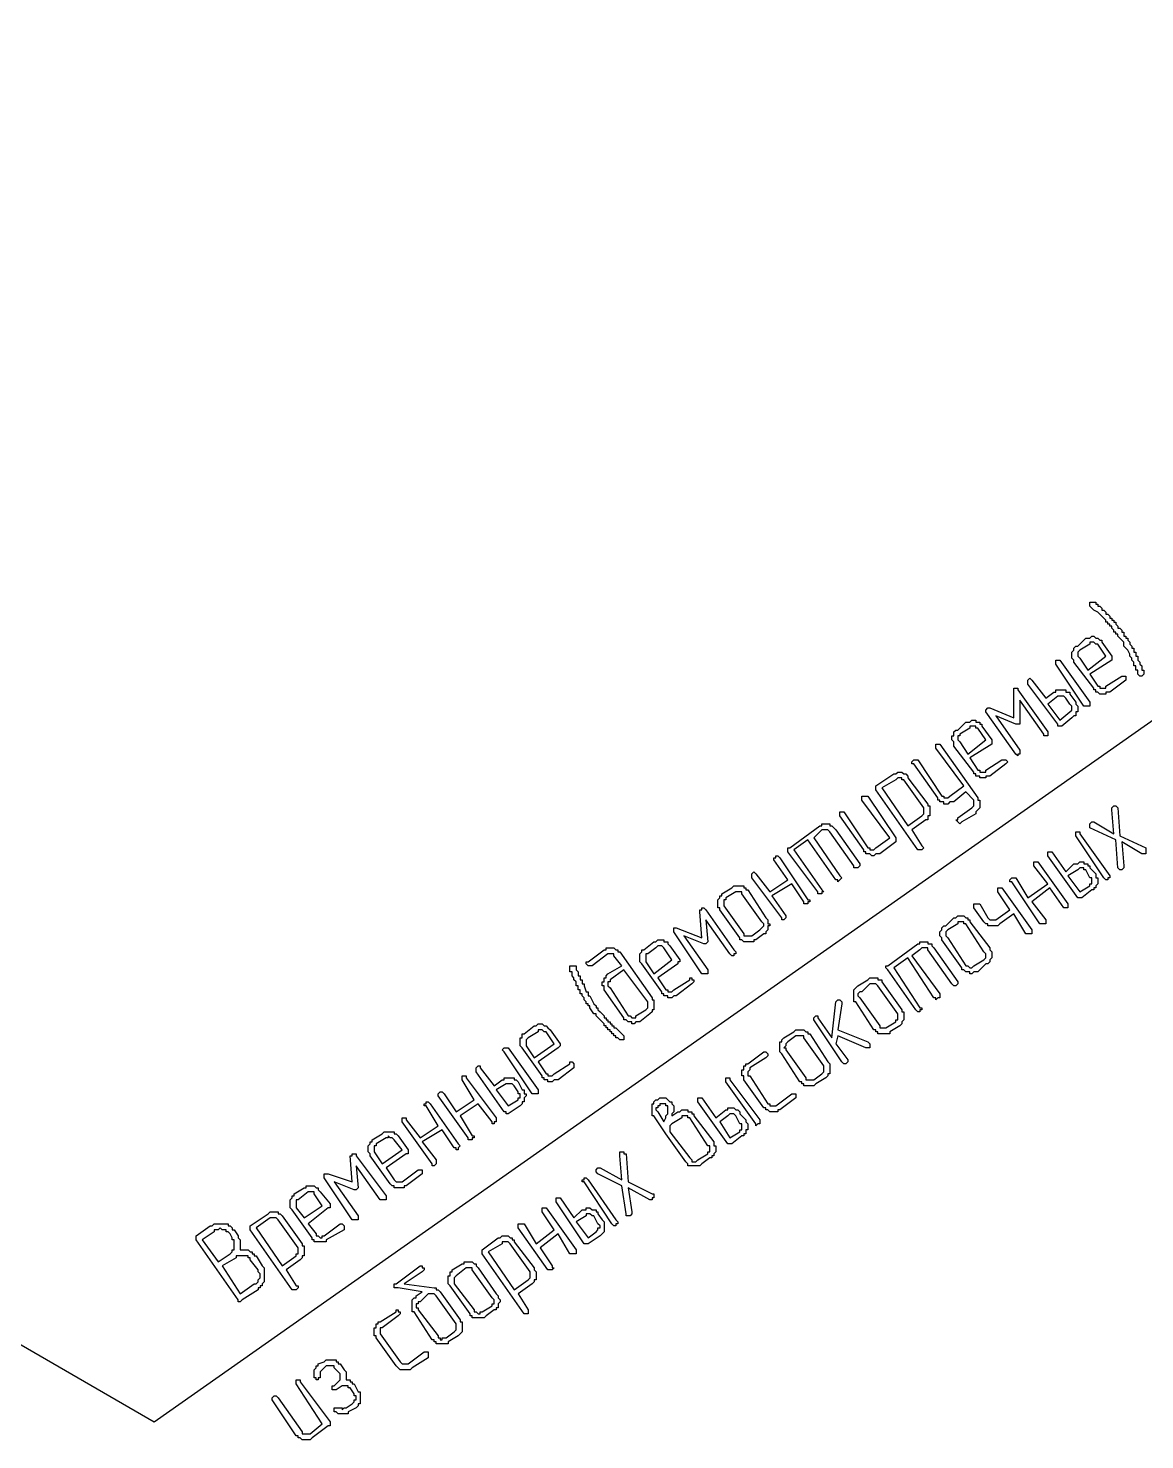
# Model space of a CAD drawing. Header units: millimetres. Extents: x 1 to 1188, y 1 to 840.
# Drawn here: x 1082.3 to 1117.77, y 560.01 to 604.84 of the extents above; entities that cross this region are included whole.
import ezdxf

# ---------------------------------------------------------------- set-up
doc = ezdxf.new("R2010")
doc.units = ezdxf.units.MM
doc.layers.add('GEOMETRY', color=7, linetype='Continuous')

msp = doc.modelspace()

# ---------------------------------------------------------------- linework, layer by layer
at = {"layer": 'GEOMETRY'}
msp.add_lwpolyline([(1074.554, 567.38), (1086.302, 560.585), (1149.294, 604.844)], dxfattribs=at)
for points in [[(1117.734, 584.397), (1117.734, 584.334), (1117.67, 584.27), (1117.607, 584.27), (1117.544, 584.334), (1117.544, 584.46), (1117.48, 584.46), (1117.48, 584.589), (1117.417, 584.589), (1117.417, 584.715), (1117.353, 584.779), (1117.353, 584.842), (1117.29, 584.906), (1117.29, 584.969), (1117.227, 585.096), (1117.163, 585.159), (1117.098, 585.223), (1117.098, 585.351), (1116.908, 585.541), (1116.908, 585.604), (1116.845, 585.604), (1116.845, 585.668), (1116.781, 585.668), (1116.781, 585.731), (1116.718, 585.794), (1116.718, 585.858), (1116.655, 585.858), (1116.655, 585.921), (1116.591, 585.921), (1116.591, 585.985), (1116.528, 585.985), (1116.528, 586.048), (1116.464, 586.113), (1116.338, 586.239), (1116.273, 586.303), (1116.146, 586.366), (1116.019, 586.493), (1116.019, 586.62), (1116.21, 586.62), (1116.21, 586.556), (1116.273, 586.556), (1116.273, 586.493), (1116.338, 586.493), (1116.401, 586.43), (1116.401, 586.366), (1116.464, 586.366), (1116.528, 586.303), (1116.528, 586.239), (1116.591, 586.239), (1116.655, 586.176), (1116.655, 586.113), (1116.718, 586.113), (1116.718, 586.048), (1116.781, 586.048), (1116.781, 585.985), (1116.845, 585.985), (1116.845, 585.921), (1116.908, 585.858), (1116.908, 585.794), (1116.972, 585.794), (1117.035, 585.731), (1117.035, 585.668), (1117.098, 585.668), (1117.098, 585.541), (1117.163, 585.541), (1117.163, 585.477), (1117.227, 585.477), (1117.227, 585.414), (1117.29, 585.351), (1117.29, 585.286), (1117.353, 585.223), (1117.353, 585.159), (1117.417, 585.159), (1117.417, 585.032), (1117.48, 585.032), (1117.48, 584.906), (1117.544, 584.906), (1117.544, 584.779), (1117.607, 584.715), (1117.607, 584.652), (1117.67, 584.589), (1117.67, 584.46), (1117.734, 584.46)], [(1116.019, 584.334), (1116.273, 583.953), (1116.338, 583.953), (1116.338, 583.89), (1116.528, 583.89), (1116.528, 583.953), (1117.035, 584.27), (1117.163, 584.27), (1117.163, 584.144), (1116.655, 583.763), (1116.528, 583.763), (1116.528, 583.698), (1116.338, 583.698), (1116.273, 583.763), (1116.21, 583.763), (1116.21, 583.827), (1116.146, 583.827), (1116.146, 583.89), (1115.511, 584.715), (1115.511, 584.779), (1115.448, 584.842), (1115.448, 585.032), (1115.511, 585.096), (1115.511, 585.159), (1115.576, 585.223), (1115.639, 585.223), (1115.893, 585.477), (1116.019, 585.477), (1116.083, 585.541), (1116.146, 585.541), (1116.21, 585.477), (1116.273, 585.477), (1116.338, 585.414), (1116.401, 585.414), (1116.401, 585.351), (1116.718, 584.906), (1116.718, 584.779)], [(1115.956, 584.46), (1116.528, 584.906), (1116.273, 585.286), (1116.21, 585.286), (1116.146, 585.351), (1116.019, 585.351), (1116.019, 585.286), (1115.702, 585.096), (1115.639, 585.032), (1115.639, 584.906), (1115.702, 584.842)], [(1116.019, 583.445), (1116.019, 583.318), (1115.829, 583.318), (1114.94, 584.652), (1114.94, 584.779), (1115.067, 584.779)], [(1114.622, 583.572), (1114.877, 583.763), (1114.94, 583.763), (1114.94, 583.827), (1115.257, 583.827), (1115.257, 583.763), (1115.384, 583.763), (1115.384, 583.698), (1115.576, 583.445), (1115.576, 583.381), (1115.639, 583.318), (1115.639, 583.128), (1115.576, 583.128), (1115.576, 583.001), (1115.511, 583.001), (1115.448, 582.938), (1115.131, 582.683), (1115.004, 582.683), (1115.004, 582.746), (1114.052, 584.017), (1114.052, 584.144), (1114.115, 584.207), (1114.178, 584.144)], [(1114.685, 582.493), (1114.685, 582.366), (1114.559, 582.366), (1114.559, 582.429), (1113.797, 583.508), (1113.797, 582.746), (1113.67, 582.746), (1113.035, 583.001), (1113.797, 581.921), (1113.797, 581.794), (1113.733, 581.794), (1113.733, 581.731), (1113.67, 581.794), (1112.718, 583.128), (1112.718, 583.191), (1112.781, 583.255), (1112.844, 583.255), (1113.606, 582.938), (1113.606, 583.89), (1113.733, 583.89), (1113.733, 583.827)], [(1114.685, 583.381), (1115.067, 582.873), (1115.384, 583.128), (1115.448, 583.191), (1115.448, 583.318), (1115.384, 583.381), (1115.257, 583.572), (1115.194, 583.635), (1115.004, 583.635)], [(1112.209, 581.667), (1112.464, 581.285), (1112.527, 581.285), (1112.527, 581.222), (1112.718, 581.222), (1112.718, 581.285), (1113.226, 581.604), (1113.353, 581.604), (1113.416, 581.54), (1113.353, 581.477), (1112.844, 581.095), (1112.718, 581.095), (1112.718, 581.032), (1112.527, 581.032), (1112.527, 581.095), (1112.401, 581.095), (1112.401, 581.159), (1112.336, 581.159), (1112.336, 581.222), (1111.702, 582.048), (1111.702, 582.176), (1111.639, 582.239), (1111.639, 582.366), (1111.702, 582.366), (1111.702, 582.493), (1111.765, 582.556), (1111.829, 582.556), (1112.082, 582.81), (1112.209, 582.81), (1112.273, 582.873), (1112.401, 582.873), (1112.401, 582.81), (1112.527, 582.81), (1112.527, 582.746), (1112.591, 582.746), (1112.591, 582.683), (1112.908, 582.239), (1112.908, 582.111)], [(1112.146, 581.794), (1112.718, 582.239), (1112.464, 582.619), (1112.401, 582.619), (1112.401, 582.683), (1112.209, 582.683), (1112.209, 582.619), (1111.892, 582.429), (1111.892, 582.366), (1111.829, 582.366), (1111.829, 582.239), (1111.892, 582.176)], [(1112.082, 580.588), (1111.702, 580.27), (1111.575, 580.27), (1111.51, 580.206), (1111.384, 580.206), (1111.384, 580.27), (1111.257, 580.27), (1111.257, 580.333), (1111.194, 580.333), (1111.194, 580.397), (1110.431, 581.477), (1110.368, 581.477), (1110.368, 581.54), (1110.431, 581.604), (1110.558, 581.604), (1111.32, 580.46), (1111.384, 580.46), (1111.384, 580.397), (1111.51, 580.397), (1111.575, 580.46), (1112.019, 580.778), (1111.13, 581.984), (1111.13, 582.111), (1111.257, 582.111), (1112.464, 580.397), (1112.464, 580.333), (1112.527, 580.333), (1112.527, 580.08), (1112.401, 579.953), (1112.401, 579.889), (1111.956, 579.635), (1111.892, 579.571), (1111.765, 579.698), (1111.829, 579.698), (1111.829, 579.763), (1112.273, 580.08), (1112.336, 580.143), (1112.336, 580.333)], [(1110.368, 579.381), (1110.685, 578.873), (1110.748, 578.809), (1110.685, 578.746), (1110.558, 578.746), (1109.226, 580.652), (1109.226, 580.778), (1109.796, 581.159), (1109.86, 581.159), (1109.923, 581.222), (1110.051, 581.222), (1110.114, 581.159), (1110.178, 581.159), (1110.241, 581.095), (1110.241, 581.032), (1110.877, 580.206), (1110.877, 580.143), (1110.94, 580.143), (1110.94, 579.826), (1110.877, 579.826), (1110.877, 579.698), (1110.813, 579.698)], [(1110.241, 579.508), (1110.685, 579.826), (1110.748, 579.889), (1110.748, 580.08), (1110.114, 580.969), (1110.051, 580.969), (1110.051, 581.032), (1109.923, 581.032), (1109.86, 580.969), (1109.416, 580.715)], [(1109.86, 579.127), (1109.86, 579.001), (1109.352, 578.619), (1109.226, 578.619), (1109.161, 578.556), (1109.098, 578.556), (1109.034, 578.619), (1108.907, 578.619), (1108.907, 578.682), (1108.844, 578.682), (1108.844, 578.746), (1108.082, 579.826), (1108.082, 579.953), (1108.209, 579.953), (1108.971, 578.809), (1109.034, 578.809), (1109.034, 578.746), (1109.161, 578.746), (1109.226, 578.809), (1109.669, 579.127), (1108.781, 580.333), (1108.781, 580.46), (1108.971, 580.46)], [(1116.972, 579.191), (1117.797, 578.809), (1117.797, 578.619), (1117.67, 578.619), (1117.035, 579.001), (1117.098, 578.239), (1117.098, 578.175), (1117.035, 578.11), (1116.972, 578.11), (1116.908, 578.175), (1116.845, 579.064), (1116.019, 579.444), (1116.019, 579.571), (1116.083, 579.635), (1116.146, 579.635), (1116.781, 579.254), (1116.718, 580.016), (1116.718, 580.08), (1116.781, 580.143), (1116.845, 580.143), (1116.908, 580.08)], [(1107.066, 579.064), (1106.621, 578.746), (1107.51, 577.477), (1107.573, 577.413), (1107.51, 577.413), (1107.51, 577.348), (1107.383, 577.348), (1107.383, 577.413), (1106.431, 578.682), (1106.431, 578.809), (1106.494, 578.809), (1107.447, 579.508), (1107.51, 579.508), (1107.51, 579.571), (1107.765, 579.571), (1107.765, 579.508), (1107.828, 579.508), (1107.955, 579.381), (1108.717, 578.302), (1108.717, 578.239), (1108.654, 578.175), (1108.527, 578.175), (1108.527, 578.239), (1107.765, 579.318), (1107.702, 579.381), (1107.51, 579.381), (1107.256, 579.127), (1108.082, 577.92), (1108.145, 577.857), (1108.019, 577.73), (1108.019, 577.794), (1107.955, 577.794)], [(1116.655, 577.92), (1116.655, 577.857), (1116.591, 577.857), (1116.591, 577.794), (1116.528, 577.794), (1116.464, 577.857), (1115.576, 579.191), (1115.576, 579.318), (1115.702, 579.318), (1115.702, 579.254)], [(1106.431, 577.794), (1105.986, 578.429), (1105.986, 578.492), (1106.051, 578.492), (1106.051, 578.556), (1106.114, 578.556), (1106.177, 578.492), (1107.066, 577.158), (1107.13, 577.158), (1107.13, 577.095), (1107.066, 577.095), (1107.066, 577.031), (1106.939, 577.031), (1106.939, 577.095), (1106.558, 577.667), (1105.923, 577.285), (1106.368, 576.651), (1106.368, 576.588), (1106.304, 576.523), (1106.241, 576.523), (1106.241, 576.588), (1105.289, 577.857), (1105.289, 577.984), (1105.352, 578.047), (1105.415, 577.984), (1105.859, 577.413)], [(1114.685, 577.667), (1114.242, 578.239), (1114.242, 578.365), (1114.369, 578.365), (1115.321, 577.031), (1115.321, 576.905), (1115.194, 576.905), (1114.75, 577.54), (1114.178, 577.095), (1114.622, 576.523), (1114.622, 576.396), (1114.432, 576.396), (1113.543, 577.73), (1113.48, 577.73), (1113.48, 577.794), (1113.543, 577.857), (1113.67, 577.857), (1114.052, 577.222)], [(1115.257, 578.047), (1115.511, 578.302), (1115.639, 578.302), (1115.702, 578.365), (1115.829, 578.365), (1115.829, 578.302), (1115.956, 578.302), (1115.956, 578.239), (1116.019, 578.239), (1116.019, 578.175), (1116.21, 577.984), (1116.21, 577.857), (1116.273, 577.857), (1116.273, 577.667), (1116.21, 577.603), (1116.21, 577.54), (1116.146, 577.54), (1116.146, 577.477), (1116.083, 577.477), (1115.766, 577.222), (1115.639, 577.222), (1114.685, 578.556), (1114.685, 578.682), (1114.814, 578.682)], [(1115.321, 577.92), (1115.702, 577.413), (1116.019, 577.603), (1116.019, 577.667), (1116.083, 577.667), (1116.083, 577.857), (1116.019, 577.857), (1115.893, 578.11), (1115.829, 578.11), (1115.829, 578.175), (1115.702, 578.175), (1115.639, 578.11)], [(1105.732, 576.588), (1105.796, 576.523), (1105.796, 576.396), (1105.859, 576.396), (1105.859, 576.333), (1105.796, 576.333), (1105.796, 576.206), (1105.732, 576.143), (1105.732, 576.079), (1105.669, 576.079), (1105.415, 575.889), (1105.352, 575.889), (1105.352, 575.826), (1105.034, 575.826), (1104.97, 575.889), (1104.907, 575.889), (1104.907, 575.952), (1104.272, 576.841), (1104.272, 576.905), (1104.208, 576.905), (1104.208, 577.158), (1104.272, 577.222), (1104.272, 577.285), (1104.335, 577.285), (1104.335, 577.348), (1104.653, 577.54), (1104.717, 577.603), (1105.034, 577.603), (1105.034, 577.54), (1105.097, 577.54), (1105.097, 577.477), (1105.16, 577.477)], [(1113.48, 576.841), (1113.098, 577.413), (1113.098, 577.54), (1113.226, 577.54), (1114.178, 576.206), (1114.178, 576.079), (1113.988, 576.079), (1113.606, 576.714), (1113.163, 576.396), (1113.098, 576.333), (1112.781, 576.333), (1112.781, 576.396), (1112.718, 576.396), (1112.654, 576.46), (1112.336, 576.905), (1112.336, 577.031), (1112.527, 577.031), (1112.781, 576.588), (1112.844, 576.523), (1113.035, 576.523)], [(1105.606, 576.46), (1104.97, 577.348), (1104.97, 577.413), (1104.78, 577.413), (1104.463, 577.222), (1104.463, 577.158), (1104.398, 577.158), (1104.398, 576.968), (1105.034, 576.079), (1105.034, 576.016), (1105.289, 576.016), (1105.542, 576.206), (1105.669, 576.333), (1105.669, 576.396)], [(1104.717, 575.571), (1104.78, 575.507), (1104.78, 575.444), (1104.717, 575.444), (1104.717, 575.381), (1104.653, 575.381), (1104.59, 575.444), (1103.828, 576.523), (1103.891, 575.826), (1103.828, 575.761), (1103.764, 575.761), (1103.129, 576.016), (1103.891, 574.935), (1103.891, 574.809), (1103.701, 574.809), (1102.811, 576.143), (1102.811, 576.269), (1102.876, 576.269), (1103.701, 575.952), (1103.638, 576.778), (1103.638, 576.841), (1103.701, 576.841), (1103.701, 576.905), (1103.764, 576.905), (1103.828, 576.841)], [(1112.844, 575.634), (1112.844, 575.571), (1112.908, 575.507), (1112.908, 575.317), (1112.844, 575.254), (1112.844, 575.19), (1112.781, 575.127), (1112.718, 575.127), (1112.464, 574.872), (1112.336, 574.872), (1112.273, 574.809), (1112.209, 574.809), (1112.209, 574.872), (1112.082, 574.872), (1112.019, 574.935), (1111.956, 574.935), (1111.956, 575), (1111.32, 575.889), (1111.32, 575.952), (1111.257, 576.016), (1111.257, 576.143), (1111.32, 576.206), (1111.32, 576.269), (1111.384, 576.333), (1111.447, 576.333), (1111.702, 576.588), (1111.765, 576.588), (1111.829, 576.651), (1112.019, 576.651), (1112.082, 576.588), (1112.146, 576.588), (1112.146, 576.523), (1112.209, 576.523), (1112.209, 576.46)], [(1112.654, 575.507), (1112.082, 576.396), (1112.019, 576.396), (1112.019, 576.46), (1111.829, 576.46), (1111.829, 576.396), (1111.51, 576.206), (1111.447, 576.143), (1111.447, 576.016), (1111.51, 575.952), (1112.082, 575.064), (1112.146, 575.064), (1112.209, 575), (1112.273, 575), (1112.336, 575.064), (1112.654, 575.254), (1112.718, 575.317), (1112.718, 575.444)], [(1101.16, 575.064), (1100.906, 575.381), (1100.906, 575.444), (1100.716, 575.444), (1100.208, 575.064), (1100.081, 575.064), (1100.018, 575.127), (1100.018, 575.19), (1100.081, 575.19), (1100.589, 575.571), (1100.653, 575.571), (1100.653, 575.634), (1100.906, 575.634), (1100.97, 575.571), (1101.033, 575.571), (1101.033, 575.507), (1101.097, 575.507), (1102.114, 574.047), (1102.114, 573.983), (1102.177, 573.983), (1102.177, 573.666), (1102.114, 573.666), (1102.114, 573.603), (1102.05, 573.539), (1101.732, 573.285), (1101.605, 573.285), (1101.542, 573.221), (1101.478, 573.221), (1101.478, 573.285), (1101.352, 573.285), (1101.288, 573.348), (1101.223, 573.348), (1101.223, 573.413), (1100.589, 574.302), (1100.589, 574.428), (1100.526, 574.428), (1100.526, 574.555), (1100.589, 574.555), (1100.589, 574.682), (1100.653, 574.682), (1100.653, 574.745), (1100.716, 574.809)], [(1102.304, 574.682), (1102.557, 574.302), (1102.621, 574.302), (1102.621, 574.238), (1102.748, 574.238), (1102.811, 574.302), (1103.319, 574.619), (1103.319, 574.682), (1103.383, 574.682), (1103.383, 574.619), (1103.446, 574.619), (1103.446, 574.555), (1103.383, 574.492), (1102.876, 574.11), (1102.811, 574.11), (1102.748, 574.047), (1102.621, 574.047), (1102.621, 574.11), (1102.494, 574.11), (1102.494, 574.173), (1102.431, 574.173), (1102.431, 574.238), (1101.795, 575.127), (1101.732, 575.19), (1101.732, 575.444), (1101.795, 575.507), (1101.795, 575.571), (1101.859, 575.571), (1102.177, 575.826), (1102.24, 575.826), (1102.304, 575.889), (1102.494, 575.889), (1102.494, 575.826), (1102.621, 575.826), (1102.621, 575.761), (1102.684, 575.698), (1103.002, 575.254), (1103.002, 575.19), (1102.939, 575.19), (1102.939, 575.127)], [(1102.177, 574.809), (1102.748, 575.254), (1102.494, 575.634), (1102.431, 575.698), (1102.304, 575.698), (1102.24, 575.634), (1101.985, 575.444), (1101.922, 575.444), (1101.922, 575.19)], [(1110.241, 575.317), (1109.796, 575), (1110.622, 573.73), (1110.685, 573.73), (1110.685, 573.666), (1110.622, 573.666), (1110.622, 573.603), (1110.558, 573.603), (1110.495, 573.666), (1109.606, 574.935), (1109.543, 575), (1109.543, 575.064), (1109.606, 575.064), (1110.558, 575.761), (1110.622, 575.761), (1110.622, 575.826), (1110.877, 575.826), (1110.877, 575.761), (1111.003, 575.761), (1111.003, 575.698), (1111.067, 575.634), (1111.829, 574.555), (1111.829, 574.492), (1111.765, 574.428), (1111.702, 574.428), (1111.639, 574.492), (1110.877, 575.571), (1110.877, 575.634), (1110.685, 575.634), (1110.622, 575.571), (1110.368, 575.381), (1111.257, 574.173), (1111.257, 574.047), (1111.194, 574.047), (1111.13, 573.983), (1111.13, 574.047), (1111.067, 574.047)], [(1101.223, 572.841), (1101.223, 572.714), (1101.097, 572.714), (1101.033, 572.777), (1100.97, 572.777), (1100.97, 572.841), (1100.906, 572.841), (1100.906, 572.904), (1100.843, 572.904), (1100.843, 572.968), (1100.78, 572.968), (1100.78, 573.031), (1100.716, 573.031), (1100.716, 573.094), (1100.653, 573.094), (1100.653, 573.158), (1100.589, 573.158), (1100.589, 573.221), (1100.335, 573.476), (1100.335, 573.539), (1100.271, 573.539), (1100.144, 573.73), (1100.144, 573.793), (1100.081, 573.793), (1100.081, 573.856), (1100.018, 573.856), (1100.018, 573.92), (1099.954, 573.983), (1099.954, 574.047), (1099.891, 574.11), (1099.891, 574.173), (1099.827, 574.173), (1099.827, 574.302), (1099.764, 574.302), (1099.764, 574.428), (1099.701, 574.428), (1099.701, 574.555), (1099.636, 574.619), (1099.636, 574.682), (1099.573, 574.745), (1099.573, 574.872), (1099.509, 574.872), (1099.509, 575.064), (1099.701, 575.064), (1099.701, 574.935), (1099.764, 574.872), (1099.764, 574.745), (1099.827, 574.745), (1099.827, 574.619), (1099.891, 574.619), (1099.891, 574.492), (1099.954, 574.492), (1099.954, 574.428), (1100.018, 574.238), (1100.081, 574.238), (1100.081, 574.11), (1100.144, 574.11), (1100.271, 573.856), (1100.335, 573.793), (1100.335, 573.73), (1100.398, 573.73), (1100.398, 573.666), (1100.463, 573.603), (1100.589, 573.476), (1100.589, 573.413), (1100.653, 573.413), (1100.653, 573.348), (1100.716, 573.348), (1100.716, 573.285), (1100.78, 573.285), (1100.78, 573.221), (1100.843, 573.221), (1100.843, 573.158), (1100.906, 573.158), (1100.906, 573.094), (1100.97, 573.094)], [(1101.223, 574.935), (1100.78, 574.619), (1100.78, 574.555), (1100.716, 574.555), (1100.716, 574.428), (1100.78, 574.365), (1101.352, 573.476), (1101.415, 573.476), (1101.478, 573.413), (1101.605, 573.413), (1101.605, 573.476), (1101.922, 573.666), (1101.985, 573.73), (1101.985, 573.92)], [(1110.051, 573.666), (1110.051, 573.603), (1110.114, 573.603), (1110.114, 573.348), (1110.051, 573.285), (1110.051, 573.221), (1109.988, 573.158), (1109.669, 572.968), (1109.669, 572.904), (1109.289, 572.904), (1109.289, 572.968), (1109.226, 572.968), (1109.226, 573.031), (1109.161, 573.031), (1108.59, 573.92), (1108.527, 573.92), (1108.527, 574.302), (1108.654, 574.428), (1108.971, 574.619), (1109.034, 574.682), (1109.289, 574.682), (1109.289, 574.619), (1109.416, 574.619), (1109.416, 574.555)], [(1109.923, 573.539), (1109.289, 574.428), (1109.226, 574.492), (1109.034, 574.492), (1108.781, 574.238), (1108.717, 574.238), (1108.654, 574.173), (1108.654, 574.11), (1108.717, 574.047), (1109.352, 573.158), (1109.352, 573.094), (1109.543, 573.094), (1109.86, 573.285), (1109.86, 573.348), (1109.923, 573.348)], [(1108.019, 573.031), (1108.971, 572.651), (1109.034, 572.586), (1109.034, 572.459), (1108.907, 572.459), (1108.019, 572.841), (1107.955, 572.586), (1108.335, 572.079), (1108.335, 572.015), (1108.272, 571.952), (1108.209, 571.952), (1108.145, 572.015), (1107.256, 573.348), (1107.256, 573.413), (1107.32, 573.476), (1107.383, 573.476), (1107.383, 573.413), (1107.828, 572.777), (1107.955, 573.92), (1108.019, 573.983), (1108.082, 573.983), (1108.145, 573.92), (1108.145, 573.856)], [(1098.494, 572.015), (1098.747, 571.634), (1098.81, 571.634), (1098.81, 571.57), (1098.939, 571.57), (1099.002, 571.634), (1099.509, 571.952), (1099.509, 572.015), (1099.573, 572.015), (1099.636, 571.952), (1099.636, 571.825), (1099.129, 571.444), (1099.002, 571.444), (1098.939, 571.38), (1098.81, 571.38), (1098.81, 571.444), (1098.684, 571.444), (1098.684, 571.507), (1098.62, 571.507), (1098.62, 571.57), (1097.985, 572.459), (1097.922, 572.523), (1097.922, 572.777), (1097.985, 572.777), (1097.985, 572.904), (1098.048, 572.904), (1098.367, 573.158), (1098.43, 573.158), (1098.494, 573.221), (1098.62, 573.221), (1098.684, 573.158), (1098.747, 573.158), (1098.81, 573.094), (1098.875, 573.031), (1099.192, 572.586), (1099.192, 572.523), (1099.129, 572.459)], [(1098.367, 572.142), (1099.002, 572.586), (1098.747, 572.968), (1098.684, 572.968), (1098.62, 573.031), (1098.494, 573.031), (1098.494, 572.968), (1098.177, 572.777), (1098.113, 572.714), (1098.113, 572.523)], [(1107.702, 572.015), (1107.765, 571.952), (1107.765, 571.634), (1107.702, 571.634), (1107.702, 571.57), (1107.638, 571.507), (1107.32, 571.317), (1107.256, 571.253), (1106.939, 571.253), (1106.939, 571.317), (1106.876, 571.317), (1106.876, 571.38), (1106.813, 571.38), (1106.241, 572.269), (1106.177, 572.332), (1106.177, 572.651), (1106.241, 572.651), (1106.241, 572.714), (1106.304, 572.777), (1106.621, 572.968), (1106.685, 573.031), (1106.939, 573.031), (1107.003, 572.968), (1107.066, 572.968), (1107.066, 572.904), (1107.13, 572.904)], [(1107.573, 571.889), (1106.939, 572.777), (1106.939, 572.841), (1106.685, 572.841), (1106.431, 572.651), (1106.368, 572.586), (1106.368, 572.523), (1106.304, 572.459), (1106.368, 572.459), (1106.368, 572.396), (1107.003, 571.507), (1107.003, 571.444), (1107.256, 571.444), (1107.51, 571.634), (1107.573, 571.697)], [(1098.494, 571.127), (1098.494, 570.998), (1098.303, 570.998), (1097.414, 572.332), (1097.351, 572.396), (1097.414, 572.459), (1097.541, 572.459)], [(1106.685, 570.872), (1106.177, 570.491), (1106.114, 570.491), (1106.114, 570.428), (1105.859, 570.428), (1105.796, 570.491), (1105.732, 570.491), (1105.732, 570.555), (1105.669, 570.555), (1105.034, 571.444), (1105.034, 571.57), (1104.97, 571.57), (1104.97, 571.76), (1105.034, 571.76), (1105.034, 571.889), (1105.097, 571.889), (1105.097, 571.952), (1105.16, 571.952), (1105.669, 572.332), (1105.732, 572.332), (1105.796, 572.269), (1105.796, 572.206), (1105.732, 572.142), (1105.225, 571.825), (1105.225, 571.76), (1105.16, 571.697), (1105.16, 571.57), (1105.225, 571.57), (1105.796, 570.681), (1105.859, 570.681), (1105.859, 570.618), (1106.051, 570.618), (1106.558, 570.998), (1106.685, 570.998)], [(1097.096, 571.253), (1097.351, 571.444), (1097.414, 571.444), (1097.414, 571.507), (1097.731, 571.507), (1097.731, 571.444), (1097.795, 571.444), (1097.858, 571.38), (1097.985, 571.127), (1098.048, 571.127), (1098.048, 570.998), (1098.113, 570.998), (1098.113, 570.935), (1098.048, 570.872), (1098.048, 570.745), (1097.985, 570.745), (1097.985, 570.681), (1097.922, 570.618), (1097.541, 570.364), (1097.478, 570.364), (1097.478, 570.428), (1097.414, 570.428), (1096.526, 571.697), (1096.526, 571.825), (1096.589, 571.889), (1096.652, 571.889), (1096.652, 571.825)], [(1096.461, 570.808), (1096.081, 571.444), (1096.081, 571.57), (1096.207, 571.57), (1096.207, 571.507), (1097.16, 570.238), (1097.16, 570.11), (1097.096, 570.11), (1097.096, 570.046), (1097.033, 570.046), (1097.033, 570.11), (1096.589, 570.681), (1096.017, 570.301), (1096.398, 569.666), (1096.461, 569.666), (1096.461, 569.602), (1096.398, 569.602), (1096.398, 569.539), (1096.271, 569.539), (1096.271, 569.602), (1095.319, 570.935), (1095.319, 570.998), (1095.382, 571.063), (1095.445, 571.063), (1095.509, 570.998), (1095.89, 570.428)], [(1097.16, 571.127), (1097.541, 570.618), (1097.858, 570.808), (1097.858, 570.872), (1097.922, 570.872), (1097.922, 570.998), (1097.858, 570.998), (1097.858, 571.063), (1097.731, 571.253), (1097.668, 571.317), (1097.478, 571.317)], [(1105.542, 570.173), (1105.542, 570.046), (1105.479, 570.046), (1105.415, 569.983), (1105.415, 570.046), (1104.463, 571.38), (1104.463, 571.507), (1104.59, 571.507), (1104.59, 571.444)], [(1095.319, 569.983), (1094.938, 570.618), (1094.873, 570.618), (1094.873, 570.681), (1094.938, 570.681), (1094.938, 570.745), (1095.002, 570.745), (1095.065, 570.681), (1095.954, 569.411), (1096.017, 569.348), (1095.954, 569.284), (1095.954, 569.221), (1095.89, 569.221), (1095.89, 569.284), (1095.827, 569.284), (1095.445, 569.856), (1094.81, 569.476), (1095.255, 568.904), (1095.255, 568.777), (1095.192, 568.714), (1095.128, 568.714), (1095.128, 568.777), (1094.176, 570.11), (1094.176, 570.238), (1094.303, 570.238), (1094.303, 570.173), (1094.747, 569.602)], [(1102.748, 570.301), (1102.939, 570.428), (1103.002, 570.428), (1103.066, 570.491), (1103.256, 570.491), (1103.256, 570.428), (1103.383, 570.428), (1103.383, 570.364), (1103.446, 570.364), (1103.446, 570.301), (1104.081, 569.476), (1104.081, 569.348), (1104.145, 569.348), (1104.145, 569.157), (1104.081, 569.094), (1104.081, 569.031), (1104.018, 569.031), (1104.018, 568.967), (1103.955, 568.967), (1103.701, 568.777), (1103.638, 568.714), (1103.256, 568.714), (1103.256, 568.777), (1103.193, 568.84), (1102.557, 569.729), (1102.177, 570.301), (1102.114, 570.301), (1102.114, 570.681), (1102.177, 570.681), (1102.177, 570.745), (1102.24, 570.808), (1102.304, 570.808), (1102.367, 570.872), (1102.557, 570.872), (1102.684, 570.745), (1102.748, 570.745), (1102.748, 570.681), (1102.811, 570.618), (1102.811, 570.428), (1102.748, 570.364)], [(1104.145, 570.238), (1104.463, 570.491), (1104.527, 570.491), (1104.527, 570.555), (1104.717, 570.555), (1104.78, 570.491), (1104.844, 570.491), (1104.907, 570.428), (1104.907, 570.364), (1105.097, 570.173), (1105.097, 570.11), (1105.16, 570.046), (1105.16, 569.856), (1105.097, 569.856), (1105.097, 569.729), (1105.034, 569.729), (1105.034, 569.666), (1104.97, 569.666), (1104.653, 569.411), (1104.527, 569.411), (1103.573, 570.745), (1103.573, 570.872), (1103.701, 570.872)], [(1102.494, 570.11), (1102.557, 570.238), (1102.557, 570.301), (1102.621, 570.364), (1102.621, 570.618), (1102.557, 570.618), (1102.557, 570.681), (1102.367, 570.681), (1102.367, 570.618), (1102.304, 570.618), (1102.304, 570.555), (1102.24, 570.555), (1102.24, 570.491), (1102.304, 570.428)], [(1103.891, 569.348), (1103.319, 570.238), (1103.256, 570.238), (1103.256, 570.301), (1103.066, 570.301), (1103.066, 570.238), (1102.748, 570.046), (1102.684, 569.983), (1102.684, 569.793), (1103.319, 568.967), (1103.383, 568.904), (1103.383, 568.84), (1103.51, 568.84), (1103.573, 568.904), (1103.891, 569.094), (1103.891, 569.157), (1103.955, 569.157), (1103.955, 569.348)], [(1104.272, 570.11), (1104.59, 569.602), (1104.907, 569.793), (1104.907, 569.856), (1104.97, 569.856), (1104.97, 570.046), (1104.907, 570.046), (1104.78, 570.301), (1104.717, 570.364), (1104.59, 570.364), (1104.527, 570.301)], [(1093.668, 568.65), (1093.921, 568.269), (1093.985, 568.205), (1094.176, 568.205), (1094.683, 568.585), (1094.81, 568.585), (1094.81, 568.459), (1094.303, 568.078), (1094.239, 568.078), (1094.239, 568.015), (1093.921, 568.015), (1093.921, 568.078), (1093.858, 568.078), (1093.794, 568.142), (1093.159, 569.031), (1093.159, 569.094), (1093.096, 569.157), (1093.096, 569.348), (1093.159, 569.411), (1093.159, 569.476), (1093.223, 569.476), (1093.223, 569.539), (1093.541, 569.729), (1093.604, 569.793), (1093.921, 569.793), (1093.921, 569.729), (1093.985, 569.729), (1094.048, 569.666), (1094.366, 569.221), (1094.366, 569.094), (1094.303, 569.094)], [(1093.541, 568.777), (1094.176, 569.221), (1093.921, 569.539), (1093.858, 569.602), (1093.794, 569.602), (1093.731, 569.666), (1093.731, 569.602), (1093.668, 569.602), (1093.351, 569.411), (1093.351, 569.348), (1093.286, 569.348), (1093.286, 569.157)], [(1093.668, 567.76), (1093.668, 567.633), (1093.477, 567.633), (1092.715, 568.714), (1092.779, 568.015), (1092.715, 567.952), (1092.652, 567.952), (1092.017, 568.205), (1092.779, 567.126), (1092.779, 566.998), (1092.589, 566.998), (1091.698, 568.332), (1091.698, 568.459), (1091.827, 568.459), (1092.589, 568.205), (1092.525, 569.031), (1092.589, 569.031), (1092.589, 569.094), (1092.715, 569.094), (1092.715, 569.031)], [(1101.352, 568.205), (1102.114, 567.823), (1102.177, 567.823), (1102.177, 567.697), (1102.114, 567.697), (1102.114, 567.633), (1102.05, 567.633), (1101.352, 568.015), (1101.478, 567.253), (1101.478, 567.189), (1101.415, 567.126), (1101.288, 567.126), (1101.288, 567.189), (1101.16, 568.078), (1100.398, 568.459), (1100.335, 568.522), (1100.335, 568.585), (1100.398, 568.65), (1100.463, 568.65), (1101.16, 568.269), (1101.097, 569.031), (1101.097, 569.157), (1101.223, 569.157), (1101.223, 569.094), (1101.288, 569.094)], [(1091.191, 566.871), (1091.445, 566.554), (1091.445, 566.491), (1091.508, 566.491), (1091.572, 566.427), (1091.635, 566.427), (1091.635, 566.491), (1091.698, 566.491), (1092.207, 566.871), (1092.27, 566.871), (1092.334, 566.808), (1092.334, 566.681), (1091.763, 566.364), (1091.763, 566.301), (1091.381, 566.301), (1091.381, 566.364), (1091.318, 566.364), (1091.318, 566.427), (1090.683, 567.316), (1090.619, 567.38), (1090.619, 567.633), (1090.683, 567.697), (1090.683, 567.76), (1090.746, 567.76), (1090.746, 567.823), (1091.064, 568.015), (1091.128, 568.015), (1091.128, 568.078), (1091.381, 568.078), (1091.445, 568.015), (1091.508, 568.015), (1091.508, 567.952), (1091.572, 567.888), (1091.89, 567.506), (1091.89, 567.38), (1091.827, 567.38)], [(1100.97, 566.998), (1101.033, 566.935), (1101.033, 566.871), (1100.97, 566.871), (1100.97, 566.808), (1100.906, 566.808), (1100.843, 566.871), (1099.954, 568.205), (1099.891, 568.205), (1099.891, 568.269), (1099.954, 568.269), (1099.954, 568.332), (1100.018, 568.332), (1100.081, 568.269)], [(1091.064, 567.063), (1091.635, 567.443), (1091.381, 567.823), (1091.381, 567.888), (1091.191, 567.888), (1090.873, 567.633), (1090.81, 567.633), (1090.81, 567.38)], [(1099.636, 567.063), (1099.891, 567.316), (1100.018, 567.316), (1100.018, 567.38), (1100.144, 567.38), (1100.208, 567.316), (1100.335, 567.316), (1100.335, 567.253), (1100.398, 567.253), (1100.398, 567.189), (1100.526, 566.998), (1100.589, 566.935), (1100.589, 566.618), (1100.463, 566.491), (1100.081, 566.236), (1099.954, 566.236), (1099.065, 567.57), (1099.065, 567.697), (1099.192, 567.697)], [(1090.493, 565.41), (1090.81, 564.903), (1090.873, 564.903), (1090.873, 564.84), (1090.81, 564.777), (1090.683, 564.777), (1089.35, 566.681), (1089.35, 566.808), (1089.921, 567.189), (1089.984, 567.253), (1090.239, 567.253), (1090.239, 567.189), (1090.302, 567.189), (1090.366, 567.126), (1091.001, 566.236), (1091.001, 566.173), (1091.064, 566.173), (1091.064, 565.856), (1091.001, 565.856), (1091.001, 565.792), (1090.938, 565.729)], [(1099.002, 566.681), (1098.62, 567.253), (1098.62, 567.38), (1098.747, 567.38), (1099.701, 566.046), (1099.701, 565.919), (1099.509, 565.919), (1099.129, 566.554), (1098.557, 566.109), (1098.939, 565.539), (1098.939, 565.475), (1099.002, 565.475), (1098.939, 565.41), (1098.81, 565.41), (1097.858, 566.744), (1097.858, 566.871), (1098.048, 566.871), (1098.43, 566.236)], [(1099.701, 566.935), (1100.081, 566.427), (1100.335, 566.618), (1100.398, 566.681), (1100.398, 566.744), (1100.463, 566.744), (1100.463, 566.808), (1100.398, 566.871), (1100.271, 567.126), (1100.208, 567.126), (1100.144, 567.189), (1100.018, 567.189), (1100.018, 567.126)], [(1089.095, 564.458), (1089.032, 564.395), (1088.969, 564.395), (1088.969, 564.458), (1087.635, 566.364), (1087.635, 566.491), (1088.08, 566.808), (1088.143, 566.808), (1088.206, 566.871), (1088.652, 566.871), (1088.652, 566.808), (1088.715, 566.808), (1088.778, 566.744), (1088.778, 566.681), (1088.842, 566.681), (1088.969, 566.491), (1088.969, 566.427), (1089.032, 566.364), (1089.032, 566.046), (1089.285, 566.046), (1089.35, 565.982), (1089.414, 565.982), (1089.414, 565.919), (1089.477, 565.919), (1089.477, 565.856), (1089.54, 565.856), (1089.731, 565.539), (1089.794, 565.475), (1089.794, 565.03), (1089.731, 564.967), (1089.731, 564.903), (1089.667, 564.903), (1089.667, 564.84), (1089.604, 564.84), (1089.604, 564.777)], [(1088.333, 565.665), (1088.715, 565.919), (1088.778, 565.982), (1088.778, 566.046), (1088.842, 566.046), (1088.842, 566.364), (1088.778, 566.364), (1088.778, 566.427), (1088.715, 566.554), (1088.652, 566.618), (1088.588, 566.618), (1088.588, 566.681), (1088.46, 566.681), (1088.397, 566.744), (1088.333, 566.681), (1088.206, 566.681), (1088.206, 566.618), (1087.826, 566.364)], [(1090.366, 565.539), (1090.81, 565.856), (1090.81, 565.919), (1090.873, 565.919), (1090.873, 566.109), (1090.239, 566.998), (1090.176, 567.063), (1089.984, 567.063), (1089.54, 566.744)], [(1097.858, 564.648), (1098.177, 564.141), (1098.177, 564.014), (1098.048, 564.014), (1096.716, 565.919), (1096.716, 566.046), (1097.223, 566.427), (1097.288, 566.427), (1097.351, 566.491), (1097.541, 566.491), (1097.605, 566.427), (1097.668, 566.427), (1097.668, 566.364), (1097.731, 566.364), (1097.731, 566.301), (1098.367, 565.475), (1098.367, 565.41), (1098.43, 565.347), (1098.43, 565.094), (1098.367, 565.094), (1098.367, 565.03), (1098.303, 564.967)], [(1097.731, 564.777), (1098.177, 565.094), (1098.24, 565.157), (1098.24, 565.347), (1097.605, 566.236), (1097.541, 566.301), (1097.351, 566.301), (1097.351, 566.236), (1096.906, 565.982)], [(1089.032, 564.648), (1089.477, 564.967), (1089.54, 564.967), (1089.604, 565.03), (1089.604, 565.094), (1089.667, 565.157), (1089.667, 565.284), (1089.604, 565.347), (1089.604, 565.41), (1089.35, 565.729), (1089.35, 565.792), (1089.285, 565.792), (1089.285, 565.856), (1088.905, 565.856), (1088.905, 565.792), (1088.46, 565.539)], [(1095.192, 564.84), (1095.255, 564.84), (1095.255, 564.777), (1095.319, 564.777), (1095.382, 564.713), (1096.017, 563.823), (1096.017, 563.76), (1096.081, 563.76), (1096.081, 563.443), (1095.954, 563.316), (1095.635, 563.126), (1095.635, 563.061), (1095.255, 563.061), (1095.255, 563.126), (1095.192, 563.126), (1095.192, 563.189), (1095.128, 563.189), (1094.556, 564.078), (1094.493, 564.078), (1094.493, 564.458), (1094.556, 564.522), (1094.62, 564.522), (1094.62, 564.585), (1094.81, 564.713), (1094.048, 564.84), (1093.921, 564.84), (1093.921, 564.967), (1093.985, 564.967), (1094.747, 565.539), (1094.81, 565.539), (1094.81, 565.475), (1094.873, 565.475), (1094.873, 565.41), (1094.81, 565.347), (1094.239, 564.967)], [(1097.16, 564.648), (1097.223, 564.585), (1097.223, 564.522), (1097.288, 564.458), (1097.288, 564.395), (1097.223, 564.331), (1097.223, 564.205), (1097.16, 564.205), (1097.16, 564.141), (1097.096, 564.141), (1096.843, 563.951), (1096.779, 563.888), (1096.398, 563.888), (1096.398, 563.951), (1096.334, 563.951), (1096.334, 564.014), (1095.7, 564.903), (1095.635, 564.967), (1095.635, 565.22), (1095.7, 565.22), (1095.7, 565.347), (1095.764, 565.347), (1095.764, 565.41), (1096.081, 565.602), (1096.144, 565.602), (1096.144, 565.665), (1096.398, 565.665), (1096.461, 565.602), (1096.526, 565.602), (1096.526, 565.539), (1096.589, 565.475)], [(1097.033, 564.522), (1096.398, 565.41), (1096.398, 565.475), (1096.207, 565.475), (1095.89, 565.22), (1095.827, 565.157), (1095.827, 564.967), (1096.461, 564.141), (1096.461, 564.078), (1096.526, 564.078), (1096.589, 564.014), (1096.652, 564.014), (1096.652, 564.078), (1096.716, 564.078), (1097.033, 564.268), (1097.033, 564.331), (1097.096, 564.331), (1097.096, 564.458)], [(1095.89, 563.696), (1095.255, 564.585), (1095.192, 564.648), (1095.002, 564.648), (1094.747, 564.395), (1094.683, 564.395), (1094.683, 564.331), (1094.62, 564.331), (1094.62, 564.205), (1094.683, 564.205), (1094.683, 564.141), (1095.319, 563.316), (1095.319, 563.252), (1095.382, 563.252), (1095.382, 563.189), (1095.445, 563.189), (1095.445, 563.252), (1095.572, 563.252), (1095.827, 563.443), (1095.89, 563.506)], [(1095.002, 562.617), (1094.493, 562.3), (1094.43, 562.235), (1094.113, 562.235), (1093.985, 562.364), (1093.351, 563.252), (1093.351, 563.316), (1093.286, 563.316), (1093.286, 563.569), (1093.351, 563.569), (1093.351, 563.696), (1093.414, 563.696), (1093.414, 563.76), (1093.477, 563.76), (1093.985, 564.078), (1093.985, 564.141), (1094.048, 564.141), (1094.048, 564.078), (1094.113, 564.078), (1094.113, 564.014), (1094.048, 563.951), (1093.541, 563.569), (1093.477, 563.569), (1093.477, 563.379), (1094.113, 562.49), (1094.176, 562.427), (1094.366, 562.427), (1094.873, 562.807), (1095.002, 562.807)], [(1092.397, 561.919), (1092.525, 561.919), (1092.525, 561.855), (1092.589, 561.855), (1092.589, 561.792), (1092.652, 561.792), (1092.779, 561.538), (1092.842, 561.538), (1092.842, 561.156), (1092.779, 561.156), (1092.779, 561.093), (1092.715, 561.03), (1092.46, 560.903), (1092.46, 560.839), (1092.144, 560.839), (1092.08, 560.903), (1092.017, 560.903), (1092.017, 561.03), (1092.27, 561.03), (1092.27, 560.966), (1092.334, 561.03), (1092.397, 561.03), (1092.589, 561.156), (1092.652, 561.22), (1092.652, 561.283), (1092.715, 561.283), (1092.715, 561.41), (1092.652, 561.41), (1092.652, 561.473), (1092.525, 561.665), (1092.46, 561.665), (1092.46, 561.728), (1092.27, 561.728), (1092.08, 561.602), (1091.953, 561.602), (1091.953, 561.728), (1092.017, 561.728), (1092.207, 561.919), (1092.207, 562.109), (1092.017, 562.3), (1092.017, 562.364), (1091.763, 562.364), (1091.572, 562.172), (1091.572, 561.982), (1091.508, 561.982), (1091.508, 561.919), (1091.445, 561.919), (1091.445, 561.982), (1091.381, 561.982), (1091.381, 562.235), (1091.445, 562.3), (1091.445, 562.364), (1091.508, 562.364), (1091.508, 562.427), (1091.698, 562.49), (1091.763, 562.554), (1092.08, 562.554), (1092.08, 562.49), (1092.144, 562.49), (1092.144, 562.427), (1092.207, 562.427), (1092.334, 562.235), (1092.397, 562.172)], [(1091.89, 560.585), (1091.89, 560.458), (1091.827, 560.458), (1091.318, 560.077), (1091.255, 560.014), (1091.001, 560.014), (1090.938, 560.077), (1090.873, 560.077), (1090.873, 560.141), (1090.81, 560.141), (1090.048, 561.283), (1090.048, 561.347), (1090.111, 561.41), (1090.176, 561.41), (1090.239, 561.347), (1091.001, 560.268), (1091.001, 560.204), (1091.255, 560.204), (1091.635, 560.521), (1090.81, 561.792), (1090.81, 561.919), (1090.938, 561.919), (1090.938, 561.855)]]:
    msp.add_lwpolyline(points, close=True, dxfattribs=at)

doc.saveas('drawing.dxf')
